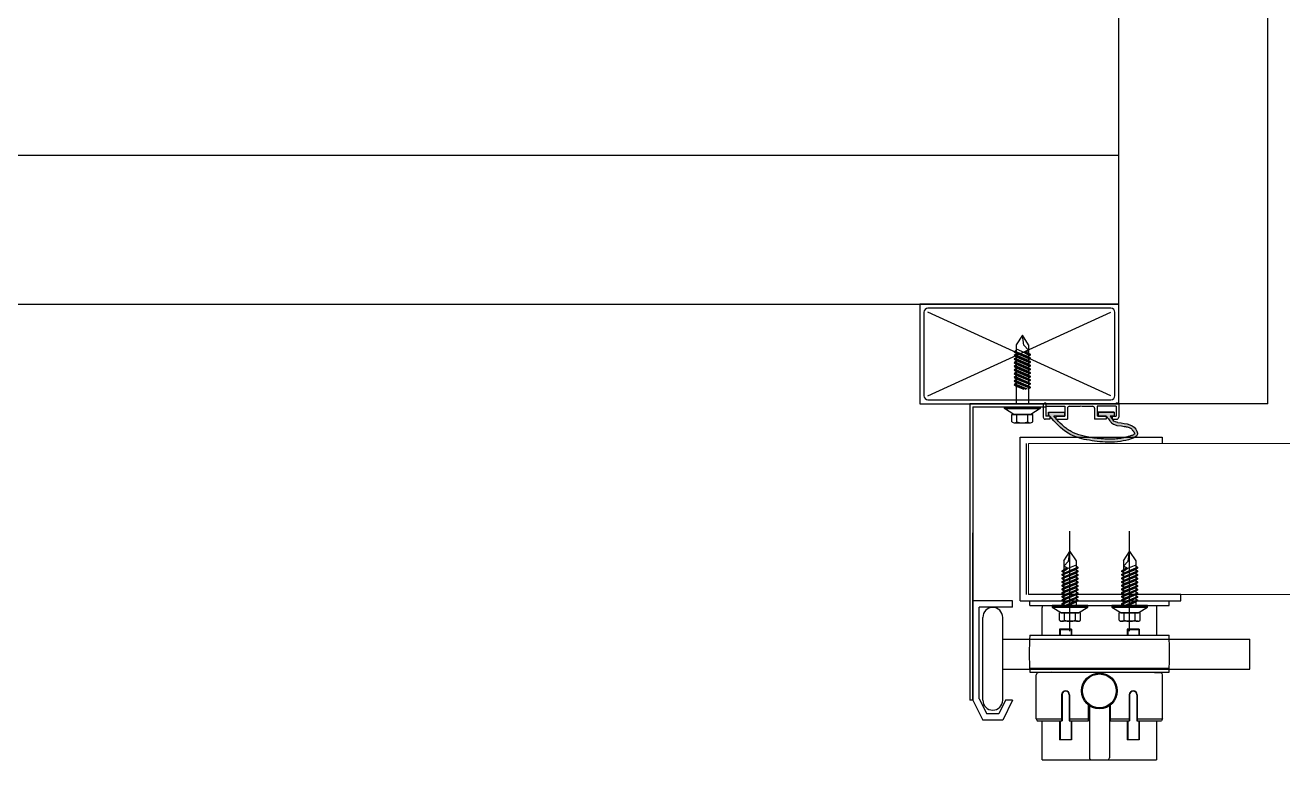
# Model space of a CAD drawing. Header units: millimetres. Extents: x 13515 to 183937, y -33900 to -660.
# Drawn here: x 119420.67 to 119430.57, y -19629.06 to -19623.28 of the extents above; entities that cross this region are included whole.
import ezdxf

# ---------------------------------------------------------------- set-up
doc = ezdxf.new("R2010")
doc.units = ezdxf.units.MM
doc.header["$LTSCALE"] = 100
doc.header["$MEASUREMENT"] = 0
doc.layers.get('0').update_dxf_attribs({"linetype": 'CONTINUOUS'})
doc.layers.add('ELE9', color=9, linetype='CONTINUOUS')

# ---------------------------------------------------------------- blocks, each defined once
blk = doc.blocks.new('FGHJ')
at = {"layer": 'ELE9'}
h = blk.add_hatch(color=256, dxfattribs=at)
h.dxf.hatch_style = 1
edge = h.paths.add_edge_path()
edge.add_line((37049671.76, 39990.04), (37049669.76, 39990.04))
edge.add_spline(control_points=[(37049669.76, 39990.04), (37049670.08, 39989.51), (37049670.4, 39988.98), (37049670.76, 39988.54)], knot_values=[0, 0, 0, 0, 1.802776, 1.802776, 1.802776, 1.802776], degree=3, periodic=0)
edge.add_line((37049670.76, 39988.54), (37049671.04, 39988.32))
edge.add_line((37049671.04, 39988.32), (37049671.51, 39987.6))
edge.add_line((37049671.51, 39987.6), (37049672.39, 39987.26))
edge.add_line((37049672.39, 39987.26), (37049673.65, 39986.85))
edge.add_spline(control_points=[(37049673.65, 39986.85), (37049677.84, 39986.36), (37049682.73, 39985.78), (37049683.73, 39979.84), (37049679.47, 39978.31), (37049674.85, 39977.14), (37049667.1, 39976.73), (37049661.48, 39977.58), (37049657.95, 39978.11)], knot_values=[0, 0, 0, 0, 10.510022, 12.30215, 15.888405, 21.408051, 27.790202, 38.523805, 38.523805, 38.523805, 38.523805], degree=3, periodic=0)
edge.add_spline(control_points=[(37049657.95, 39978.11), (37049657.93, 39978.11), (37049654.72, 39978.76), (37049647.19, 39981.1), (37049642.16, 39986.84), (37049639.36, 39990.04)], knot_values=[81.368069, 81.368069, 81.368069, 81.368069, 81.427954, 91.382666, 103.911951, 103.911951, 103.911951, 103.911951], degree=3, periodic=0)
edge.add_line((37049639.36, 39990.04), (37049638.76, 39990.04))
edge.add_line((37049638.76, 39990.04), (37049638.76, 39992.04))
edge.add_line((37049638.76, 39992.04), (37049646.76, 39992.04))
edge.add_line((37049646.76, 39992.04), (37049646.76, 39990.04))
edge.add_line((37049646.76, 39990.04), (37049641.36, 39990.04))
edge.add_spline(control_points=[(37049641.36, 39990.04), (37049641.69, 39989.66), (37049642.03, 39989.28), (37049642.36, 39988.91)], knot_values=[101.110526, 101.110526, 101.110526, 101.110526, 102.614786, 102.614786, 102.614786, 102.614786], degree=3, periodic=0)
edge.add_line((37049642.36, 39988.91), (37049642.36, 39988.54))
edge.add_line((37049642.36, 39988.54), (37049642.7, 39988.54))
edge.add_spline(control_points=[(37049642.7, 39988.54), (37049642.8, 39988.43), (37049642.9, 39988.32), (37049644.09, 39987.04), (37049645.2, 39985.92), (37049646.95, 39984.43), (37049647.55, 39983.96), (37049648.79, 39983.1), (37049649.42, 39982.7), (37049651.68, 39981.49), (37049653.43, 39980.83), (37049656.12, 39980.06), (37049657.02, 39979.83), (37049658.02, 39979.62), (37049658.12, 39979.6), (37049658.21, 39979.58)], knot_values=[81.408921, 81.408921, 81.408921, 81.408921, 81.846453, 81.846453, 86.724969, 86.724969, 89.164228, 89.164228, 91.603486, 91.603486, 97.394899, 97.394899, 100.290605, 100.290605, 100.605478, 100.605478, 100.605478, 100.605478], degree=3, periodic=0)
edge.add_spline(control_points=[(37049658.21, 39979.58), (37049659.02, 39979.42), (37049659.81, 39979.28), (37049661.77, 39978.98), (37049662.94, 39978.85), (37049664.73, 39978.69), (37049665.34, 39978.65), (37049665.96, 39978.61)], knot_values=[72.981686, 72.981686, 72.981686, 72.981686, 75.56252, 75.56252, 79.405214, 79.405214, 81.408921, 81.408921, 81.408921, 81.408921], degree=3, periodic=0)
edge.add_spline(control_points=[(37049665.96, 39978.61), (37049666.78, 39978.54), (37049667.6, 39978.5), (37049668.5, 39978.47), (37049668.59, 39978.47), (37049668.67, 39978.47)], knot_values=[24.457688, 24.457688, 24.457688, 24.457688, 26.980257, 26.980257, 27.239597, 27.239597, 27.239597, 27.239597], degree=3, periodic=0)
edge.add_spline(control_points=[(37049668.67, 39978.47), (37049669.55, 39978.45), (37049670.43, 39978.46), (37049672.35, 39978.55), (37049673.37, 39978.64), (37049675.35, 39978.91), (37049676.28, 39979.1), (37049677.74, 39979.46), (37049678.24, 39979.6), (37049679.02, 39979.83), (37049679.28, 39979.91), (37049679.83, 39980.08), (37049680.11, 39980.17), (37049680.64, 39980.35), (37049680.9, 39980.45), (37049681.34, 39980.64), (37049681.52, 39980.74), (37049681.78, 39980.92), (37049681.85, 39981), (37049681.9, 39981.06), (37049681.91, 39981.07), (37049681.91, 39981.09), (37049681.92, 39981.09), (37049681.93, 39981.17), (37049681.94, 39981.26), (37049681.91, 39981.5), (37049681.88, 39981.63), (37049681.8, 39981.89), (37049681.75, 39982.01), (37049681.59, 39982.3), (37049681.46, 39982.46), (37049681.13, 39982.75), (37049680.91, 39982.89), (37049680.56, 39983.79), (37049679.93, 39983.95), (37049679.17, 39984.36), (37049678.5, 39984.69), (37049677.46, 39984.8), (37049676.9, 39984.94), (37049673.11, 39985.43)], knot_values=[0, 0, 0, 0, 2.699013, 2.699013, 5.918469, 5.918469, 9.137924, 9.137924, 10.747652, 10.747652, 11.552515, 11.552515, 12.357379, 12.357379, 13.187027, 13.187027, 14.016674, 14.016674, 14.846322, 14.846322, 15.271824, 15.271824, 15.697327, 15.697327, 16.368626, 16.368626, 17.039926, 17.039926, 17.711225, 17.711225, 18.939482, 18.939482, 20.167739, 20.167739, 21.883718, 21.883718, 23.599698, 23.599698, 24.457688, 24.457688, 24.457688, 24.457688], degree=3, periodic=0)
edge.add_spline(control_points=[(37049673.11, 39985.43), (37049672.53, 39985.55), (37049671.96, 39985.76), (37049671.06, 39986.25), (37049670.71, 39986.49), (37049670.22, 39986.92), (37049670.07, 39987.07), (37049669.77, 39987.39), (37049669.62, 39987.56), (37049669.25, 39988.04), (37049669.04, 39988.36), (37049668.72, 39988.87), (37049668.6, 39989.07), (37049667.76, 39990.04)], knot_values=[0, 0, 0, 0, 1.654202, 1.654202, 2.776859, 2.776859, 3.338188, 3.338188, 3.899517, 3.899517, 4.888564, 4.888564, 5.545615, 5.545615, 5.545615, 5.545615], degree=3, periodic=0)
edge.add_line((37049667.76, 39990.04), (37049663.76, 39990.04))
edge.add_line((37049663.76, 39990.04), (37049663.76, 39992.04))
edge.add_line((37049663.76, 39992.04), (37049671.76, 39992.04))
edge.add_line((37049671.76, 39992.04), (37049671.76, 39990.04))
for p, q in [((37049674.07, 39996.34), (37049674.07, 40471.34)), ((37049749.07, 39996.34), (37049749.07, 40471.34)), ((37048724.07, 40121.34), (37049674.07, 40121.34)), ((37048724.07, 40046.34), (37049674.07, 40046.34)), ((37049674.07, 40046.34), (37049574.07, 40046.34)), ((37049574.07, 40046.34), (37049574.07, 39996.34)), ((37049670.07, 40044.34), (37049578.07, 40044.34)), ((37049674.07, 39996.34), (37049674.07, 40046.34)), ((37049576.07, 40042.34), (37049576.07, 40000.34)), ((37049578.07, 40000.34), (37049670.07, 40042.34)), ((37049670.07, 40000.34), (37049578.07, 40042.34)), ((37049672.07, 40000.34), (37049672.07, 40042.34)), ((37049625.57, 40030.78), (37049622.42, 40025.98)), ((37049622.42, 40025.98), (37049622.42, 40022.51)), ((37049628.72, 40025.98), (37049625.57, 40030.78)), ((37049626.3, 40025.81), (37049625.57, 40030.78)), ((37049628.72, 40023.31), (37049626.3, 40025.81)), ((37049628.72, 40025.98), (37049628.72, 40021.73)), ((37049621.42, 40022.51), (37049622.42, 40023.32)), ((37049622.42, 40022.91), (37049621.42, 40022.51)), ((37049621.42, 40022.51), (37049629.72, 40019.09)), ((37049621.42, 40022.51), (37049629.72, 40019.09)), ((37049622.42, 40022.51), (37049621.42, 40022.51)), ((37049621.42, 40022.51), (37049622.42, 40021.71)), ((37049621.42, 40020.68), (37049622.42, 40021.48)), ((37049622.42, 40021.08), (37049621.42, 40020.68)), ((37049621.42, 40020.68), (37049629.72, 40017.26)), ((37049621.42, 40020.68), (37049629.72, 40017.26)), ((37049622.42, 40020.68), (37049621.42, 40020.68)), ((37049621.42, 40020.68), (37049622.42, 40019.88)), ((37049621.42, 40018.85), (37049622.42, 40019.65)), ((37049622.42, 40019.25), (37049621.42, 40018.85)), ((37049621.42, 40018.85), (37049629.72, 40015.43)), ((37049621.42, 40018.85), (37049629.72, 40015.43)), ((37049622.42, 40018.85), (37049621.42, 40018.85)), ((37049621.42, 40018.85), (37049622.42, 40018.04)), ((37049622.42, 40023.94), (37049626.71, 40022.14)), ((37049628.72, 40019.9), (37049622.42, 40022.51)), ((37049622.42, 40021.71), (37049622.42, 40020.68)), ((37049622.42, 40021.71), (37049628.72, 40019.09)), ((37049628.72, 40018.07), (37049622.42, 40020.68)), ((37049622.42, 40019.88), (37049622.42, 40018.85)), ((37049622.42, 40019.88), (37049628.72, 40017.26)), ((37049628.72, 40016.23), (37049622.42, 40018.85)), ((37049626.71, 40022.14), (37049628.72, 40023.31)), ((37049626.71, 40022.17), (37049629.72, 40020.93)), ((37049626.71, 40022.17), (37049629.72, 40020.93)), ((37049627.71, 40022.17), (37049626.71, 40022.17)), ((37049626.71, 40022.17), (37049627.71, 40021.36)), ((37049628.72, 40021.73), (37049627.71, 40022.17)), ((37049627.71, 40021.36), (37049628.72, 40020.93)), ((37049629.72, 40020.93), (37049628.72, 40021.73)), ((37049628.72, 40020.93), (37049628.72, 40019.9)), ((37049628.72, 40020.93), (37049629.72, 40020.93)), ((37049628.72, 40020.53), (37049629.72, 40020.93)), ((37049629.72, 40020.93), (37049628.72, 40020.12)), ((37049629.72, 40019.09), (37049628.72, 40019.9)), ((37049628.72, 40019.09), (37049628.72, 40018.07)), ((37049628.72, 40018.69), (37049629.72, 40019.09)), ((37049629.72, 40019.09), (37049628.72, 40018.29)), ((37049628.72, 40019.09), (37049629.72, 40019.09)), ((37049621.42, 40017.01), (37049622.42, 40017.82)), ((37049622.42, 40017.42), (37049621.42, 40017.01)), ((37049621.42, 40017.01), (37049629.72, 40013.6)), ((37049621.42, 40017.01), (37049629.72, 40013.6)), ((37049622.42, 40017.01), (37049621.42, 40017.01)), ((37049621.42, 40017.01), (37049622.42, 40016.21)), ((37049621.42, 40015.18), (37049622.42, 40015.98)), ((37049622.42, 40015.58), (37049621.42, 40015.18)), ((37049621.42, 40015.18), (37049629.72, 40011.76)), ((37049621.42, 40015.18), (37049629.72, 40011.76)), ((37049622.42, 40015.18), (37049621.42, 40015.18)), ((37049621.42, 40015.18), (37049622.42, 40014.38)), ((37049621.42, 40013.35), (37049622.42, 40014.15)), ((37049622.42, 40013.75), (37049621.42, 40013.35)), ((37049621.42, 40013.35), (37049629.72, 40009.93)), ((37049621.42, 40013.35), (37049629.72, 40009.93)), ((37049622.42, 40013.35), (37049621.42, 40013.35)), ((37049621.42, 40013.35), (37049622.42, 40012.54)), ((37049621.42, 40011.51), (37049622.42, 40012.32)), ((37049622.42, 40018.04), (37049622.42, 40017.01)), ((37049622.42, 40018.04), (37049628.72, 40015.43)), ((37049628.72, 40014.4), (37049622.42, 40017.01)), ((37049622.42, 40016.21), (37049622.42, 40015.18)), ((37049622.42, 40016.21), (37049628.72, 40013.6)), ((37049628.72, 40012.57), (37049622.42, 40015.18)), ((37049622.42, 40014.38), (37049622.42, 40013.35)), ((37049622.42, 40014.38), (37049628.72, 40011.76)), ((37049628.72, 40010.73), (37049622.42, 40013.35)), ((37049622.42, 40012.54), (37049622.42, 40011.51)), ((37049622.42, 40012.54), (37049628.72, 40009.93)), ((37049629.72, 40017.26), (37049628.72, 40018.07)), ((37049628.72, 40017.26), (37049628.72, 40016.23)), ((37049628.72, 40016.86), (37049629.72, 40017.26)), ((37049629.72, 40017.26), (37049628.72, 40016.46)), ((37049628.72, 40017.26), (37049629.72, 40017.26)), ((37049629.72, 40015.43), (37049628.72, 40016.23)), ((37049628.72, 40015.43), (37049628.72, 40014.4)), ((37049628.72, 40015.43), (37049629.72, 40015.43)), ((37049628.72, 40015.03), (37049629.72, 40015.43)), ((37049629.72, 40015.43), (37049628.72, 40014.62)), ((37049629.72, 40013.6), (37049628.72, 40014.4)), ((37049628.72, 40013.6), (37049628.72, 40012.57)), ((37049628.72, 40013.19), (37049629.72, 40013.6)), ((37049629.72, 40013.6), (37049628.72, 40012.79)), ((37049628.72, 40013.6), (37049629.72, 40013.6)), ((37049629.72, 40011.76), (37049628.72, 40012.57)), ((37049622.42, 40011.92), (37049621.42, 40011.51)), ((37049621.42, 40011.51), (37049629.72, 40008.1)), ((37049621.42, 40011.51), (37049629.72, 40008.1)), ((37049622.42, 40011.51), (37049621.42, 40011.51)), ((37049621.42, 40011.51), (37049622.42, 40010.71)), ((37049621.42, 40009.68), (37049622.42, 40010.49)), ((37049622.42, 40010.08), (37049621.42, 40009.68)), ((37049621.42, 40009.68), (37049629.72, 40006.26)), ((37049621.42, 40009.68), (37049629.72, 40006.26)), ((37049622.42, 40009.68), (37049621.42, 40009.68)), ((37049621.42, 40009.68), (37049622.42, 40008.88)), ((37049621.42, 40007.85), (37049622.42, 40008.65)), ((37049622.42, 40008.25), (37049621.42, 40007.85)), ((37049621.42, 40007.85), (37049629.72, 40004.43)), ((37049621.42, 40007.85), (37049629.72, 40004.43)), ((37049622.42, 40007.85), (37049621.42, 40007.85)), ((37049621.42, 40007.85), (37049622.42, 40007.04)), ((37049621.42, 40006.02), (37049622.42, 40006.82)), ((37049622.42, 40006.42), (37049621.42, 40006.02)), ((37049621.42, 40006.02), (37049627.32, 40003.62)), ((37049622.42, 40006.02), (37049621.42, 40006.02)), ((37049621.42, 40006.02), (37049622.42, 40005.21)), ((37049628.72, 40008.9), (37049622.42, 40011.51)), ((37049622.42, 40010.71), (37049622.42, 40009.68)), ((37049622.42, 40010.71), (37049628.72, 40008.1)), ((37049628.72, 40007.07), (37049622.42, 40009.68)), ((37049622.42, 40008.88), (37049622.42, 40007.85)), ((37049622.42, 40008.88), (37049628.72, 40006.26)), ((37049628.72, 40005.23), (37049622.42, 40007.85)), ((37049622.42, 40007.04), (37049622.42, 40006.02)), ((37049622.42, 40007.04), (37049628.72, 40004.43)), ((37049628.2, 40003.62), (37049622.42, 40006.02)), ((37049628.72, 40011.76), (37049628.72, 40010.73)), ((37049628.72, 40011.36), (37049629.72, 40011.76)), ((37049629.72, 40011.76), (37049628.72, 40010.96)), ((37049628.72, 40011.76), (37049629.72, 40011.76)), ((37049629.72, 40009.93), (37049628.72, 40010.73)), ((37049628.72, 40009.93), (37049628.72, 40008.9)), ((37049628.72, 40009.53), (37049629.72, 40009.93)), ((37049629.72, 40009.93), (37049628.72, 40009.13)), ((37049628.72, 40009.93), (37049629.72, 40009.93)), ((37049629.72, 40008.1), (37049628.72, 40008.9)), ((37049628.72, 40008.1), (37049628.72, 40007.07)), ((37049628.72, 40007.69), (37049629.72, 40008.1)), ((37049629.72, 40008.1), (37049628.72, 40007.29)), ((37049628.72, 40008.1), (37049629.72, 40008.1)), ((37049629.72, 40006.26), (37049628.72, 40007.07)), ((37049628.72, 40006.26), (37049628.72, 40005.23)), ((37049628.72, 40005.86), (37049629.72, 40006.26)), ((37049629.72, 40006.26), (37049628.72, 40005.46)), ((37049628.72, 40006.26), (37049629.72, 40006.26)), ((37049622.42, 40005.21), (37049622.42, 39996.34)), ((37049622.42, 40005.21), (37049626.26, 40003.62)), ((37049629.72, 40004.43), (37049628.72, 40005.23)), ((37049628.72, 40004.43), (37049628.72, 39996.34)), ((37049628.72, 40004.03), (37049629.72, 40004.43)), ((37049629.72, 40004.43), (37049628.72, 40003.63)), ((37049628.72, 40004.43), (37049629.72, 40004.43)), ((37049574.07, 39996.34), (37049674.07, 39996.34)), ((37049578.07, 39998.34), (37049670.07, 39998.34)), ((37049647.02, 39996.34), (37049599.07, 39996.34)), ((37049599.07, 39996.34), (37049599.07, 39847.14)), ((37049600.67, 39994.74), (37049600.67, 39847.14)), ((37049600.67, 39994.74), (37049637.57, 39994.74)), ((37049616.57, 39993.94), (37049616.57, 39994.74)), ((37049616.57, 39994.74), (37049634.57, 39994.74)), ((37049634.57, 39993.94), (37049616.57, 39993.94)), ((37049621.27, 39990.94), (37049616.57, 39993.94)), ((37049616.57, 39993.94), (37049634.57, 39993.94)), ((37049634.57, 39993.94), (37049629.87, 39990.94)), ((37049634.57, 39994.74), (37049634.57, 39993.94)), ((37049636.06, 39996.34), (37049636.06, 39989.54)), ((37049636.06, 39996.34), (37049636.5, 39996.34)), ((37049637.36, 39995.04), (37049637.36, 39990.04)), ((37049637.36, 39995.04), (37049646.96, 39995.04)), ((37049637.57, 39994.74), (37049637.57, 39996.34)), ((37049672.5, 39996.34), (37049637.62, 39996.34)), ((37049646.96, 39995.04), (37049646.96, 39990.04)), ((37049648.26, 39994.04), (37049648.26, 39988.54)), ((37049649.26, 39995.04), (37049654.56, 39995.04)), ((37049654.56, 39995.04), (37049655.06, 39995.34)), ((37049655.06, 39995.34), (37049655.56, 39995.04)), ((37049655.56, 39995.04), (37049660.86, 39995.04)), ((37049661.86, 39994.04), (37049661.86, 39988.54)), ((37049663.16, 39995.04), (37049663.16, 39990.04)), ((37049672.76, 39995.04), (37049663.16, 39995.04)), ((37049672.76, 39995.04), (37049672.76, 39990.04)), ((37049674.06, 39996.34), (37049673.62, 39996.34)), ((37049674.06, 39996.34), (37049674.06, 39989.54)), ((37049749.07, 39996.34), (37049674.07, 39996.34)), ((37049620.32, 39990.94), (37049630.82, 39990.94)), ((37049620.32, 39987.24), (37049620.32, 39990.94)), ((37049629.87, 39990.94), (37049621.27, 39990.94)), ((37049621.5, 39986.74), (37049629.64, 39986.74)), ((37049622.85, 39987.24), (37049622.85, 39990.94)), ((37049628.28, 39987.24), (37049628.28, 39990.94)), ((37049630.82, 39987.24), (37049630.82, 39990.94)), ((37049639.36, 39988.54), (37049637.06, 39988.54)), ((37049639.36, 39990.04), (37049637.36, 39990.04)), ((37049638.76, 39992.04), (37049646.76, 39992.04)), ((37049638.76, 39992.04), (37049638.76, 39990.04)), ((37049638.76, 39990.04), (37049638.76, 39992.04)), ((37049638.76, 39992.04), (37049646.76, 39992.04)), ((37049638.76, 39990.04), (37049638.76, 39992.04)), ((37049638.76, 39992.04), (37049646.76, 39992.04)), ((37049639.36, 39990.04), (37049638.76, 39990.04)), ((37049639.36, 39990.04), (37049638.76, 39990.04)), ((37049639.36, 39990.04), (37049638.76, 39990.04)), ((37049639.36, 39990.04), (37049639.36, 39988.54)), ((37049646.76, 39990.04), (37049641.36, 39990.04)), ((37049646.76, 39990.04), (37049641.36, 39990.04)), ((37049646.76, 39990.04), (37049641.36, 39990.04)), ((37049642.36, 39990.04), (37049646.96, 39990.04)), ((37049642.36, 39990.04), (37049642.36, 39988.54)), ((37049642.36, 39988.91), (37049642.36, 39988.54)), ((37049642.36, 39988.91), (37049642.36, 39988.54)), ((37049642.36, 39988.54), (37049648.26, 39988.54)), ((37049642.36, 39988.54), (37049642.7, 39988.54)), ((37049642.36, 39988.54), (37049642.7, 39988.54)), ((37049646.76, 39992.04), (37049646.76, 39990.04)), ((37049646.76, 39992.04), (37049646.76, 39990.04)), ((37049646.76, 39992.04), (37049646.76, 39990.04)), ((37049667.76, 39988.54), (37049661.86, 39988.54)), ((37049667.76, 39990.04), (37049663.16, 39990.04)), ((37049671.76, 39992.04), (37049663.76, 39992.04)), ((37049663.76, 39992.04), (37049663.76, 39990.04)), ((37049663.76, 39992.04), (37049671.76, 39992.04)), ((37049663.76, 39990.04), (37049663.76, 39992.04)), ((37049663.76, 39992.04), (37049671.76, 39992.04)), ((37049663.76, 39990.04), (37049663.76, 39992.04)), ((37049663.76, 39990.04), (37049667.76, 39990.04)), ((37049667.76, 39990.04), (37049663.76, 39990.04)), ((37049667.76, 39990.04), (37049663.76, 39990.04)), ((37049667.76, 39990.04), (37049667.76, 39988.54)), ((37049669.76, 39990.04), (37049671.76, 39990.04)), ((37049671.76, 39990.04), (37049669.76, 39990.04)), ((37049671.76, 39990.04), (37049669.76, 39990.04)), ((37049670.76, 39990.04), (37049672.76, 39990.04)), ((37049670.76, 39990.04), (37049670.76, 39988.54)), ((37049670.76, 39988.54), (37049673.06, 39988.54)), ((37049671.04, 39988.32), (37049670.76, 39988.54)), ((37049671.51, 39987.6), (37049671.04, 39988.32)), ((37049672.39, 39987.26), (37049671.51, 39987.6)), ((37049671.76, 39992.04), (37049671.76, 39990.04)), ((37049671.76, 39992.04), (37049671.76, 39990.04)), ((37049671.76, 39992.04), (37049671.76, 39990.04)), ((37049673.65, 39986.85), (37049672.39, 39987.26)), ((37049624.47, 39897.14), (37049624.47, 39979.54)), ((37049624.47, 39979.54), (37049695.86, 39979.54)), ((37049627.67, 39900.34), (37049627.67, 39976.34)), ((37049695.86, 39979.54), (37049695.86, 39976.34)), ((37049600.67, 39847.14), (37049600.67, 39931.4)), ((37049649.52, 39881.84), (37049649.52, 39932.19)), ((37049679.52, 39881.84), (37049679.52, 39932.19)), ((37049646.37, 39917.21), (37049649.52, 39922.01)), ((37049646.37, 39917.21), (37049646.37, 39912.95)), ((37049648.79, 39917.03), (37049649.52, 39922.01)), ((37049649.52, 39922.01), (37049652.67, 39917.21)), ((37049652.67, 39917.21), (37049652.67, 39913.73)), ((37049676.37, 39917.21), (37049679.52, 39922.01)), ((37049676.37, 39917.21), (37049676.37, 39912.95)), ((37049678.79, 39917.03), (37049679.52, 39922.01)), ((37049679.52, 39922.01), (37049682.67, 39917.21)), ((37049682.67, 39917.21), (37049682.67, 39913.73)), ((37049653.67, 39913.73), (37049645.37, 39910.32)), ((37049653.67, 39913.73), (37049645.37, 39910.32)), ((37049648.38, 39913.39), (37049645.37, 39912.15)), ((37049648.38, 39913.39), (37049645.37, 39912.15)), ((37049645.37, 39912.15), (37049646.37, 39912.95)), ((37049646.37, 39911.75), (37049645.37, 39912.15)), ((37049645.37, 39912.15), (37049646.37, 39911.35)), ((37049646.37, 39912.15), (37049645.37, 39912.15)), ((37049653.67, 39911.9), (37049645.37, 39908.48)), ((37049653.67, 39911.9), (37049645.37, 39908.48)), ((37049645.37, 39910.32), (37049646.37, 39911.12)), ((37049646.37, 39914.53), (37049648.79, 39917.03)), ((37049648.38, 39913.36), (37049646.37, 39914.53)), ((37049646.37, 39911.12), (37049652.67, 39913.73)), ((37049646.37, 39912.95), (37049647.38, 39913.39)), ((37049652.67, 39912.93), (37049646.37, 39910.32)), ((37049647.38, 39912.58), (37049646.37, 39912.15)), ((37049646.37, 39912.15), (37049646.37, 39911.12)), ((37049646.37, 39909.29), (37049652.67, 39911.9)), ((37049652.67, 39911.1), (37049646.37, 39908.48)), ((37049647.38, 39913.39), (37049648.38, 39913.39)), ((37049648.38, 39913.39), (37049647.38, 39912.58)), ((37049652.67, 39915.16), (37049648.38, 39913.36)), ((37049653.67, 39913.73), (37049652.67, 39914.54)), ((37049652.67, 39914.14), (37049653.67, 39913.73)), ((37049652.67, 39913.73), (37049653.67, 39913.73)), ((37049653.67, 39913.73), (37049652.67, 39912.93)), ((37049652.67, 39912.93), (37049652.67, 39911.9)), ((37049653.67, 39911.9), (37049652.67, 39912.7)), ((37049652.67, 39912.3), (37049653.67, 39911.9)), ((37049652.67, 39911.9), (37049653.67, 39911.9)), ((37049653.67, 39911.9), (37049652.67, 39911.1)), ((37049652.67, 39911.1), (37049652.67, 39910.07)), ((37049653.67, 39910.07), (37049652.67, 39910.87)), ((37049683.67, 39913.73), (37049675.37, 39910.32)), ((37049683.67, 39913.73), (37049675.37, 39910.32)), ((37049678.38, 39913.39), (37049675.37, 39912.15)), ((37049678.38, 39913.39), (37049675.37, 39912.15)), ((37049675.37, 39912.15), (37049676.37, 39912.95)), ((37049676.37, 39911.75), (37049675.37, 39912.15)), ((37049675.37, 39912.15), (37049676.37, 39911.35)), ((37049676.37, 39912.15), (37049675.37, 39912.15)), ((37049683.67, 39911.9), (37049675.37, 39908.48)), ((37049683.67, 39911.9), (37049675.37, 39908.48)), ((37049675.37, 39910.32), (37049676.37, 39911.12)), ((37049676.37, 39914.53), (37049678.79, 39917.03)), ((37049678.38, 39913.36), (37049676.37, 39914.53)), ((37049676.37, 39911.12), (37049682.67, 39913.73)), ((37049676.37, 39912.95), (37049677.38, 39913.39)), ((37049682.67, 39912.93), (37049676.37, 39910.32)), ((37049677.38, 39912.58), (37049676.37, 39912.15)), ((37049676.37, 39912.15), (37049676.37, 39911.12)), ((37049676.37, 39909.29), (37049682.67, 39911.9)), ((37049682.67, 39911.1), (37049676.37, 39908.48)), ((37049677.38, 39913.39), (37049678.38, 39913.39)), ((37049678.38, 39913.39), (37049677.38, 39912.58)), ((37049682.67, 39915.16), (37049678.38, 39913.36)), ((37049683.67, 39913.73), (37049682.67, 39914.54)), ((37049682.67, 39914.14), (37049683.67, 39913.73)), ((37049682.67, 39913.73), (37049683.67, 39913.73)), ((37049683.67, 39913.73), (37049682.67, 39912.93)), ((37049682.67, 39912.93), (37049682.67, 39911.9)), ((37049683.67, 39911.9), (37049682.67, 39912.7)), ((37049682.67, 39912.3), (37049683.67, 39911.9)), ((37049682.67, 39911.9), (37049683.67, 39911.9)), ((37049683.67, 39911.9), (37049682.67, 39911.1)), ((37049682.67, 39911.1), (37049682.67, 39910.07)), ((37049683.67, 39910.07), (37049682.67, 39910.87)), ((37049646.37, 39909.91), (37049645.37, 39910.32)), ((37049645.37, 39910.32), (37049646.37, 39909.51)), ((37049646.37, 39910.32), (37049645.37, 39910.32)), ((37049653.67, 39910.07), (37049645.37, 39906.65)), ((37049653.67, 39910.07), (37049645.37, 39906.65)), ((37049645.37, 39908.48), (37049646.37, 39909.29)), ((37049646.37, 39908.08), (37049645.37, 39908.48)), ((37049645.37, 39908.48), (37049646.37, 39907.68)), ((37049646.37, 39908.48), (37049645.37, 39908.48)), ((37049653.67, 39908.23), (37049645.37, 39904.82)), ((37049653.67, 39908.23), (37049645.37, 39904.82)), ((37049645.37, 39906.65), (37049646.37, 39907.45)), ((37049646.37, 39906.25), (37049645.37, 39906.65)), ((37049645.37, 39906.65), (37049646.37, 39905.85)), ((37049646.37, 39906.65), (37049645.37, 39906.65)), ((37049653.67, 39906.4), (37049645.37, 39902.98)), ((37049653.67, 39906.4), (37049645.37, 39902.98)), ((37049645.37, 39904.82), (37049646.37, 39905.62)), ((37049646.37, 39904.42), (37049645.37, 39904.82)), ((37049645.37, 39904.82), (37049646.37, 39904.01)), ((37049646.37, 39904.82), (37049645.37, 39904.82)), ((37049653.67, 39904.57), (37049645.37, 39901.15)), ((37049653.67, 39904.57), (37049645.37, 39901.15)), ((37049646.37, 39910.32), (37049646.37, 39909.29)), ((37049646.37, 39907.45), (37049652.67, 39910.07)), ((37049652.67, 39909.26), (37049646.37, 39906.65)), ((37049646.37, 39908.48), (37049646.37, 39907.45)), ((37049646.37, 39905.62), (37049652.67, 39908.23)), ((37049652.67, 39907.43), (37049646.37, 39904.82)), ((37049646.37, 39906.65), (37049646.37, 39905.62)), ((37049646.37, 39903.79), (37049652.67, 39906.4)), ((37049652.67, 39905.6), (37049646.37, 39902.98)), ((37049646.37, 39904.82), (37049646.37, 39903.79)), ((37049646.37, 39901.96), (37049652.67, 39904.57)), ((37049652.67, 39910.47), (37049653.67, 39910.07)), ((37049652.67, 39910.07), (37049653.67, 39910.07)), ((37049653.67, 39910.07), (37049652.67, 39909.26)), ((37049652.67, 39909.26), (37049652.67, 39908.23)), ((37049653.67, 39908.23), (37049652.67, 39909.04)), ((37049652.67, 39908.64), (37049653.67, 39908.23)), ((37049652.67, 39908.23), (37049653.67, 39908.23)), ((37049653.67, 39908.23), (37049652.67, 39907.43)), ((37049652.67, 39907.43), (37049652.67, 39906.4)), ((37049653.67, 39906.4), (37049652.67, 39907.21)), ((37049652.67, 39906.8), (37049653.67, 39906.4)), ((37049652.67, 39906.4), (37049653.67, 39906.4)), ((37049653.67, 39906.4), (37049652.67, 39905.6)), ((37049652.67, 39905.6), (37049652.67, 39904.57)), ((37049653.67, 39904.57), (37049652.67, 39905.37)), ((37049652.67, 39904.97), (37049653.67, 39904.57)), ((37049652.67, 39904.57), (37049653.67, 39904.57)), ((37049653.67, 39904.57), (37049652.67, 39903.76)), ((37049676.37, 39909.91), (37049675.37, 39910.32)), ((37049675.37, 39910.32), (37049676.37, 39909.51)), ((37049676.37, 39910.32), (37049675.37, 39910.32)), ((37049683.67, 39910.07), (37049675.37, 39906.65)), ((37049683.67, 39910.07), (37049675.37, 39906.65)), ((37049675.37, 39908.48), (37049676.37, 39909.29)), ((37049676.37, 39908.08), (37049675.37, 39908.48)), ((37049675.37, 39908.48), (37049676.37, 39907.68)), ((37049676.37, 39908.48), (37049675.37, 39908.48)), ((37049683.67, 39908.23), (37049675.37, 39904.82)), ((37049683.67, 39908.23), (37049675.37, 39904.82)), ((37049675.37, 39906.65), (37049676.37, 39907.45)), ((37049676.37, 39906.25), (37049675.37, 39906.65)), ((37049675.37, 39906.65), (37049676.37, 39905.85)), ((37049676.37, 39906.65), (37049675.37, 39906.65)), ((37049683.67, 39906.4), (37049675.37, 39902.98)), ((37049683.67, 39906.4), (37049675.37, 39902.98)), ((37049675.37, 39904.82), (37049676.37, 39905.62)), ((37049676.37, 39904.42), (37049675.37, 39904.82)), ((37049675.37, 39904.82), (37049676.37, 39904.01)), ((37049676.37, 39904.82), (37049675.37, 39904.82)), ((37049683.67, 39904.57), (37049675.37, 39901.15)), ((37049683.67, 39904.57), (37049675.37, 39901.15)), ((37049676.37, 39910.32), (37049676.37, 39909.29)), ((37049676.37, 39907.45), (37049682.67, 39910.07)), ((37049682.67, 39909.26), (37049676.37, 39906.65)), ((37049676.37, 39908.48), (37049676.37, 39907.45)), ((37049676.37, 39905.62), (37049682.67, 39908.23)), ((37049682.67, 39907.43), (37049676.37, 39904.82)), ((37049676.37, 39906.65), (37049676.37, 39905.62)), ((37049676.37, 39903.79), (37049682.67, 39906.4)), ((37049682.67, 39905.6), (37049676.37, 39902.98)), ((37049676.37, 39904.82), (37049676.37, 39903.79)), ((37049676.37, 39901.96), (37049682.67, 39904.57)), ((37049682.67, 39910.47), (37049683.67, 39910.07)), ((37049682.67, 39910.07), (37049683.67, 39910.07)), ((37049683.67, 39910.07), (37049682.67, 39909.26)), ((37049682.67, 39909.26), (37049682.67, 39908.23)), ((37049683.67, 39908.23), (37049682.67, 39909.04)), ((37049682.67, 39908.64), (37049683.67, 39908.23)), ((37049682.67, 39908.23), (37049683.67, 39908.23)), ((37049683.67, 39908.23), (37049682.67, 39907.43)), ((37049682.67, 39907.43), (37049682.67, 39906.4)), ((37049683.67, 39906.4), (37049682.67, 39907.21)), ((37049682.67, 39906.8), (37049683.67, 39906.4)), ((37049682.67, 39906.4), (37049683.67, 39906.4)), ((37049683.67, 39906.4), (37049682.67, 39905.6)), ((37049682.67, 39905.6), (37049682.67, 39904.57)), ((37049683.67, 39904.57), (37049682.67, 39905.37)), ((37049682.67, 39904.97), (37049683.67, 39904.57)), ((37049682.67, 39904.57), (37049683.67, 39904.57)), ((37049683.67, 39904.57), (37049682.67, 39903.76)), ((37049705.31, 39900.34), (37049628.67, 39900.34)), ((37049645.37, 39902.98), (37049646.37, 39903.79)), ((37049646.37, 39902.58), (37049645.37, 39902.98)), ((37049645.37, 39902.98), (37049646.37, 39902.18)), ((37049646.37, 39902.98), (37049645.37, 39902.98)), ((37049653.67, 39902.74), (37049645.37, 39899.32)), ((37049653.67, 39902.74), (37049645.37, 39899.32)), ((37049645.37, 39901.15), (37049646.37, 39901.96)), ((37049646.37, 39900.75), (37049645.37, 39901.15)), ((37049645.37, 39901.15), (37049646.37, 39900.35)), ((37049646.37, 39901.15), (37049645.37, 39901.15)), ((37049653.67, 39900.9), (37049645.37, 39897.49)), ((37049653.67, 39900.9), (37049645.37, 39897.49)), ((37049645.37, 39899.32), (37049646.37, 39900.12)), ((37049646.37, 39898.92), (37049645.37, 39899.32)), ((37049645.37, 39899.32), (37049646.37, 39898.51)), ((37049646.37, 39899.32), (37049645.37, 39899.32)), ((37049653.67, 39899.07), (37049645.37, 39895.65)), ((37049653.67, 39899.07), (37049645.37, 39895.65)), ((37049645.37, 39897.49), (37049646.37, 39898.29)), ((37049652.67, 39903.76), (37049646.37, 39901.15)), ((37049646.37, 39902.98), (37049646.37, 39901.96)), ((37049646.37, 39900.12), (37049652.67, 39902.74)), ((37049652.67, 39901.93), (37049646.37, 39899.32)), ((37049646.37, 39901.15), (37049646.37, 39900.12)), ((37049646.37, 39898.29), (37049652.67, 39900.9)), ((37049652.67, 39900.1), (37049646.37, 39897.49)), ((37049646.37, 39899.32), (37049646.37, 39898.29)), ((37049646.37, 39896.46), (37049652.67, 39899.07)), ((37049652.67, 39898.27), (37049646.37, 39895.65)), ((37049652.67, 39903.76), (37049652.67, 39902.74)), ((37049653.67, 39902.74), (37049652.67, 39903.54)), ((37049652.67, 39903.14), (37049653.67, 39902.74)), ((37049652.67, 39902.74), (37049653.67, 39902.74)), ((37049653.67, 39902.74), (37049652.67, 39901.93)), ((37049652.67, 39901.93), (37049652.67, 39900.9)), ((37049653.67, 39900.9), (37049652.67, 39901.71)), ((37049652.67, 39901.3), (37049653.67, 39900.9)), ((37049652.67, 39900.9), (37049653.67, 39900.9)), ((37049653.67, 39900.9), (37049652.67, 39900.1)), ((37049652.67, 39900.1), (37049652.67, 39899.07)), ((37049653.67, 39899.07), (37049652.67, 39899.87)), ((37049652.67, 39899.47), (37049653.67, 39899.07)), ((37049652.67, 39899.07), (37049653.67, 39899.07)), ((37049653.67, 39899.07), (37049652.67, 39898.27)), ((37049652.67, 39898.27), (37049652.67, 39897.24)), ((37049675.37, 39902.98), (37049676.37, 39903.79)), ((37049676.37, 39902.58), (37049675.37, 39902.98)), ((37049675.37, 39902.98), (37049676.37, 39902.18)), ((37049676.37, 39902.98), (37049675.37, 39902.98)), ((37049683.67, 39902.74), (37049675.37, 39899.32)), ((37049683.67, 39902.74), (37049675.37, 39899.32)), ((37049675.37, 39901.15), (37049676.37, 39901.96)), ((37049676.37, 39900.75), (37049675.37, 39901.15)), ((37049675.37, 39901.15), (37049676.37, 39900.35)), ((37049676.37, 39901.15), (37049675.37, 39901.15)), ((37049683.67, 39900.9), (37049675.37, 39897.49)), ((37049683.67, 39900.9), (37049675.37, 39897.49)), ((37049675.37, 39899.32), (37049676.37, 39900.12)), ((37049676.37, 39898.92), (37049675.37, 39899.32)), ((37049675.37, 39899.32), (37049676.37, 39898.51)), ((37049676.37, 39899.32), (37049675.37, 39899.32)), ((37049683.67, 39899.07), (37049675.37, 39895.65)), ((37049683.67, 39899.07), (37049675.37, 39895.65)), ((37049675.37, 39897.49), (37049676.37, 39898.29)), ((37049682.67, 39903.76), (37049676.37, 39901.15)), ((37049676.37, 39902.98), (37049676.37, 39901.96)), ((37049676.37, 39900.12), (37049682.67, 39902.74)), ((37049682.67, 39901.93), (37049676.37, 39899.32)), ((37049676.37, 39901.15), (37049676.37, 39900.12)), ((37049676.37, 39898.29), (37049682.67, 39900.9)), ((37049682.67, 39900.1), (37049676.37, 39897.49)), ((37049676.37, 39899.32), (37049676.37, 39898.29)), ((37049676.37, 39896.46), (37049682.67, 39899.07)), ((37049682.67, 39898.27), (37049676.37, 39895.65)), ((37049682.67, 39903.76), (37049682.67, 39902.74)), ((37049683.67, 39902.74), (37049682.67, 39903.54)), ((37049682.67, 39903.14), (37049683.67, 39902.74)), ((37049682.67, 39902.74), (37049683.67, 39902.74)), ((37049683.67, 39902.74), (37049682.67, 39901.93)), ((37049682.67, 39901.93), (37049682.67, 39900.9)), ((37049683.67, 39900.9), (37049682.67, 39901.71)), ((37049682.67, 39901.3), (37049683.67, 39900.9)), ((37049682.67, 39900.9), (37049683.67, 39900.9)), ((37049683.67, 39900.9), (37049682.67, 39900.1)), ((37049682.67, 39900.1), (37049682.67, 39899.07)), ((37049683.67, 39899.07), (37049682.67, 39899.87)), ((37049682.67, 39899.47), (37049683.67, 39899.07)), ((37049682.67, 39899.07), (37049683.67, 39899.07)), ((37049683.67, 39899.07), (37049682.67, 39898.27)), ((37049682.67, 39898.27), (37049682.67, 39897.24)), ((37049705.31, 39897.14), (37049705.31, 39900.34)), ((37049620.67, 39897.14), (37049600.67, 39897.14)), ((37049620.67, 39893.94), (37049603.87, 39893.94)), ((37049603.87, 39847.89), (37049603.87, 39893.94)), ((37049620.67, 39893.94), (37049620.67, 39897.14)), ((37049624.47, 39897.14), (37049705.31, 39897.14)), ((37049629.32, 39897.14), (37049699.32, 39897.14)), ((37049629.32, 39894.84), (37049629.32, 39897.14)), ((37049629.32, 39894.84), (37049699.32, 39894.84)), ((37049635.57, 39894.84), (37049635.57, 39893.84)), ((37049635.57, 39879.84), (37049635.57, 39893.84)), ((37049658.52, 39894.84), (37049640.52, 39894.84)), ((37049640.52, 39894.84), (37049640.52, 39894.04)), ((37049658.52, 39894.04), (37049640.52, 39894.04)), ((37049640.52, 39894.04), (37049645.22, 39891.04)), ((37049640.52, 39894.04), (37049658.52, 39894.04)), ((37049646.37, 39897.08), (37049645.37, 39897.49)), ((37049645.37, 39897.49), (37049646.37, 39896.68)), ((37049646.37, 39897.49), (37049645.37, 39897.49)), ((37049645.37, 39895.65), (37049646.37, 39896.46)), ((37049646.37, 39895.25), (37049645.37, 39895.65)), ((37049645.37, 39895.65), (37049646.37, 39894.85)), ((37049646.37, 39895.65), (37049645.37, 39895.65)), ((37049646.37, 39897.49), (37049646.37, 39896.46)), ((37049646.37, 39895.65), (37049646.37, 39894.84)), ((37049646.88, 39894.84), (37049652.67, 39897.24)), ((37049653.67, 39897.24), (37049647.76, 39894.84)), ((37049652.67, 39896.43), (37049648.82, 39894.84)), ((37049653.67, 39897.24), (37049652.67, 39898.04)), ((37049652.67, 39897.64), (37049653.67, 39897.24)), ((37049652.67, 39897.24), (37049653.67, 39897.24)), ((37049653.67, 39897.24), (37049652.67, 39896.43)), ((37049652.67, 39896.43), (37049652.67, 39894.84)), ((37049653.82, 39891.04), (37049658.52, 39894.04)), ((37049658.52, 39894.04), (37049658.52, 39894.84)), ((37049688.52, 39894.84), (37049670.52, 39894.84)), ((37049670.52, 39894.84), (37049670.52, 39894.04)), ((37049688.52, 39894.04), (37049670.52, 39894.04)), ((37049670.52, 39894.04), (37049675.22, 39891.04)), ((37049670.52, 39894.04), (37049688.52, 39894.04)), ((37049676.37, 39897.08), (37049675.37, 39897.49)), ((37049675.37, 39897.49), (37049676.37, 39896.68)), ((37049676.37, 39897.49), (37049675.37, 39897.49)), ((37049675.37, 39895.65), (37049676.37, 39896.46)), ((37049676.37, 39895.25), (37049675.37, 39895.65)), ((37049675.37, 39895.65), (37049676.37, 39894.85)), ((37049676.37, 39895.65), (37049675.37, 39895.65)), ((37049676.37, 39897.49), (37049676.37, 39896.46)), ((37049676.37, 39895.65), (37049676.37, 39894.84)), ((37049676.88, 39894.84), (37049682.67, 39897.24)), ((37049683.67, 39897.24), (37049677.76, 39894.84)), ((37049682.67, 39896.43), (37049678.82, 39894.84)), ((37049683.67, 39897.24), (37049682.67, 39898.04)), ((37049682.67, 39897.64), (37049683.67, 39897.24)), ((37049682.67, 39897.24), (37049683.67, 39897.24)), ((37049683.67, 39897.24), (37049682.67, 39896.43)), ((37049682.67, 39896.43), (37049682.67, 39894.84)), ((37049683.82, 39891.04), (37049688.52, 39894.04)), ((37049688.52, 39894.04), (37049688.52, 39894.84)), ((37049693.07, 39894.84), (37049693.07, 39879.84)), ((37049693.07, 39894.84), (37049693.07, 39893.84)), ((37049699.32, 39894.84), (37049699.32, 39897.14)), ((37049605.67, 39847.14), (37049605.67, 39888.84)), ((37049615.67, 39847.14), (37049615.67, 39888.84)), ((37049644.27, 39887.34), (37049644.27, 39891.04)), ((37049654.77, 39891.04), (37049644.27, 39891.04)), ((37049645.22, 39891.04), (37049653.82, 39891.04)), ((37049653.59, 39886.84), (37049645.45, 39886.84)), ((37049646.8, 39887.34), (37049646.8, 39891.04)), ((37049652.23, 39887.34), (37049652.23, 39891.04)), ((37049654.77, 39887.34), (37049654.77, 39891.04)), ((37049674.27, 39887.34), (37049674.27, 39891.04)), ((37049684.77, 39891.04), (37049674.27, 39891.04)), ((37049675.22, 39891.04), (37049683.82, 39891.04)), ((37049683.59, 39886.84), (37049675.45, 39886.84)), ((37049676.8, 39887.34), (37049676.8, 39891.04)), ((37049682.23, 39887.34), (37049682.23, 39891.04)), ((37049684.77, 39887.34), (37049684.77, 39891.04)), ((37049629.32, 39879.84), (37049699.32, 39879.84)), ((37049650.32, 39882.84), (37049644.32, 39882.84)), ((37049644.32, 39882.84), (37049644.32, 39879.84)), ((37049650.07, 39882.59), (37049644.57, 39882.59)), ((37049644.57, 39882.59), (37049644.57, 39879.84)), ((37049650.07, 39882.59), (37049650.07, 39879.84)), ((37049650.32, 39882.84), (37049650.32, 39879.84)), ((37049684.32, 39882.84), (37049678.32, 39882.84)), ((37049678.32, 39882.84), (37049678.32, 39879.84)), ((37049684.07, 39882.59), (37049678.57, 39882.59)), ((37049678.57, 39882.59), (37049678.57, 39879.84)), ((37049684.07, 39882.59), (37049684.07, 39879.84)), ((37049684.32, 39882.84), (37049684.32, 39879.84)), ((37049615.67, 39877.84), (37049625.47, 39877.84)), ((37049617.02, 39877.84), (37049629.72, 39877.84)), ((37049629.32, 39877.84), (37049699.32, 39877.84)), ((37049629.72, 39877.84), (37049699.32, 39877.84)), ((37049699.32, 39877.84), (37049739.98, 39877.84)), ((37049739.98, 39862.84), (37049739.98, 39877.84)), ((37049615.67, 39862.84), (37049625.47, 39862.84)), ((37049617.02, 39862.84), (37049629.72, 39862.84)), ((37049629.32, 39863.34), (37049699.32, 39863.34)), ((37049629.32, 39861.34), (37049699.32, 39861.34)), ((37049629.72, 39862.84), (37049699.32, 39862.84)), ((37049639.99, 39861.34), (37049633.32, 39860.89)), ((37049635.57, 39861.22), (37049635.57, 39861.34)), ((37049688.65, 39861.34), (37049695.31, 39860.89)), ((37049693.07, 39861.22), (37049693.07, 39861.34)), ((37049699.32, 39862.84), (37049739.98, 39862.84)), ((37049632.57, 39837.84), (37049632.57, 39859.92)), ((37049696.07, 39837.84), (37049696.07, 39859.92)), ((37049603.87, 39847.89), (37049607.65, 39840.34)), ((37049645.32, 39849.84), (37049645.32, 39836.84)), ((37049645.52, 39849.84), (37049645.52, 39836.84)), ((37049649.12, 39849.84), (37049649.12, 39836.84)), ((37049649.32, 39849.84), (37049649.32, 39836.84)), ((37049679.32, 39849.84), (37049679.32, 39836.84)), ((37049679.52, 39849.84), (37049679.52, 39836.84)), ((37049683.12, 39849.84), (37049683.12, 39836.84)), ((37049683.32, 39849.84), (37049683.32, 39836.84)), ((37049600.67, 39847.14), (37049599.07, 39847.14)), ((37049600.67, 39847.14), (37049605.67, 39837.14)), ((37049617.09, 39847.14), (37049613.69, 39840.34)), ((37049620.67, 39847.14), (37049615.67, 39837.14)), ((37049620.67, 39847.14), (37049617.09, 39847.14)), ((37049658.82, 39836.84), (37049658.82, 39844.71)), ((37049659.32, 39844.35), (37049659.32, 39818.14)), ((37049669.32, 39844.35), (37049669.32, 39818.14)), ((37049669.82, 39836.84), (37049669.82, 39844.71)), ((37049615.67, 39837.14), (37049605.67, 39837.14)), ((37049613.69, 39840.34), (37049607.65, 39840.34)), ((37049632.57, 39837.84), (37049645.52, 39837.84)), ((37049632.57, 39837.84), (37049633.04, 39836.84)), ((37049633.04, 39836.84), (37049645.52, 39836.84)), ((37049635.57, 39817.14), (37049635.57, 39836.84)), ((37049644.32, 39836.84), (37049644.32, 39827.14)), ((37049644.57, 39836.84), (37049644.57, 39827.39)), ((37049649.12, 39837.84), (37049658.82, 39837.84)), ((37049649.12, 39836.84), (37049658.82, 39836.84)), ((37049650.07, 39836.84), (37049650.07, 39827.39)), ((37049650.32, 39836.84), (37049650.32, 39827.14)), ((37049669.82, 39837.84), (37049679.52, 39837.84)), ((37049669.82, 39836.84), (37049679.52, 39836.84)), ((37049678.32, 39836.84), (37049678.32, 39827.14)), ((37049678.57, 39836.84), (37049678.57, 39827.39)), ((37049683.12, 39837.84), (37049696.07, 39837.84)), ((37049683.12, 39836.84), (37049695.6, 39836.84)), ((37049684.07, 39836.84), (37049684.07, 39827.39)), ((37049684.32, 39836.84), (37049684.32, 39827.14)), ((37049693.07, 39836.84), (37049693.07, 39817.14)), ((37049696.07, 39837.84), (37049695.6, 39836.84)), ((37049650.32, 39827.14), (37049644.32, 39827.14)), ((37049644.57, 39827.39), (37049650.07, 39827.39)), ((37049684.32, 39827.14), (37049678.32, 39827.14)), ((37049678.57, 39827.39), (37049684.07, 39827.39)), ((37049635.57, 39817.14), (37049693.07, 39817.14)), ((37049660.32, 39817.14), (37049668.32, 39817.14))]:
    blk.add_line(p, q, dxfattribs=at)
at = {"layer": 'ELE9', "lineweight": 0}
for p, q in [((37052169.47, 39976.34), (37049628.67, 39976.34)), ((37049628.67, 39900.34), (37049628.67, 39976.34)), ((37049628.67, 39900.34), (37052169.47, 39900.34))]:
    blk.add_line(p, q, dxfattribs=at)
at = {"layer": 'ELE9'}
for radius in [9, 8.5]:
    blk.add_circle((37049664.32, 39851.84), radius, dxfattribs=at)
for centre, radius, start, end in [((37049578.07, 40042.34), 2, 90, 180), ((37049670.07, 40042.34), 2, 0, 90), ((37049578.07, 40000.34), 2, 180, 270), ((37049670.07, 40000.34), 2, 270, 0), ((37049637.06, 39995.97), 0.671, 33.55838, 146.44162), ((37049649.26, 39994.04), 1, 90, 180), ((37049660.86, 39994.04), 1, 0, 90), ((37049673.06, 39995.97), 0.671, 33.55838, 146.44162), ((37049621.59, 39988.6), 1.86, 226.9662, 313.0338), ((37049625.57, 39994.35), 7.61, 249.11949, 290.88051), ((37049629.55, 39988.6), 1.86, 226.9662, 313.0338), ((37049637.06, 39989.54), 1, 180, 270), ((37049673.06, 39989.54), 1, 270, 0), ((37049610.67, 39888.84), 5, 0, 180), ((37049645.54, 39888.7), 1.86, 226.9662, 313.0338), ((37049649.52, 39894.45), 7.61, 249.11949, 290.88051), ((37049653.5, 39888.7), 1.86, 226.9662, 313.0338), ((37049675.54, 39888.7), 1.86, 226.9662, 313.0338), ((37049679.52, 39894.45), 7.61, 249.11949, 290.88051), ((37049683.5, 39888.7), 1.86, 226.9662, 313.0338), ((37049763.75, 39870.59), 134.75, 176.0638, 183.9362), ((37049564.89, 39870.59), 134.75, 356.0638, 3.9362), ((37049633.57, 39859.92), 1, 104.09693, 180), ((37049695.07, 39859.92), 1, 0, 75.90307), ((37049647.32, 39849.84), 2, 90, 180), ((37049647.32, 39849.84), 1.8, 90, 180), ((37049647.32, 39849.84), 2, 0, 90), ((37049647.32, 39849.84), 1.8, 0, 90), ((37049681.32, 39849.84), 2, 90, 180), ((37049681.32, 39849.84), 1.8, 90, 180), ((37049681.32, 39849.84), 2, 0, 90), ((37049681.32, 39849.84), 1.8, 0, 90), ((37049610.67, 39847.14), 5, 180, 0), ((37049660.32, 39818.14), 1, 180, 270), ((37049668.32, 39818.14), 1, 270, 0)]:
    blk.add_arc(centre, radius, start, end, dxfattribs=at)
for points, knots in [([(37049657.95, 39978.11), (37049657.93, 39978.11), (37049654.72, 39978.76), (37049647.19, 39981.1), (37049642.16, 39986.84), (37049639.36, 39990.04)], [81.368069, 81.368069, 81.368069, 81.368069, 81.427954, 91.382666, 103.911951, 103.911951, 103.911951, 103.911951]), ([(37049657.95, 39978.11), (37049657.93, 39978.11), (37049654.72, 39978.76), (37049647.19, 39981.1), (37049642.16, 39986.84), (37049639.36, 39990.04)], [81.368069, 81.368069, 81.368069, 81.368069, 81.427954, 91.382666, 103.911951, 103.911951, 103.911951, 103.911951]), ([(37049668.67, 39978.47), (37049667.12, 39978.53), (37049665.61, 39978.62), (37049662.94, 39978.85), (37049661.77, 39978.98), (37049659.71, 39979.29), (37049658.82, 39979.45), (37049657.02, 39979.83), (37049656.12, 39980.06), (37049653.43, 39980.83), (37049651.68, 39981.49), (37049649.42, 39982.7), (37049648.79, 39983.1), (37049647.55, 39983.96), (37049646.95, 39984.43), (37049645.2, 39985.92), (37049644.09, 39987.04), (37049642.9, 39988.32), (37049642.8, 39988.43), (37049642.7, 39988.54)], [70.088544, 70.088544, 70.088544, 70.088544, 74.985393, 74.985393, 78.828087, 78.828087, 81.723794, 81.723794, 84.6195, 84.6195, 90.410913, 90.410913, 92.850171, 92.850171, 95.28943, 95.28943, 100.167946, 100.167946, 100.605478, 100.605478, 100.605478, 100.605478]), ([(37049673.65, 39986.85), (37049677.84, 39986.36), (37049682.73, 39985.78), (37049683.73, 39979.84), (37049679.47, 39978.31), (37049674.85, 39977.14), (37049667.1, 39976.73), (37049661.48, 39977.58), (37049657.95, 39978.11)], [0, 0, 0, 0, 10.510012, 12.302138, 15.88839, 21.40803, 27.790179, 38.523783, 38.523783, 38.523783, 38.523783]), ([(37049667.76, 39990.04), (37049668.6, 39989.07), (37049668.72, 39988.87), (37049669.04, 39988.36), (37049669.25, 39988.04), (37049669.62, 39987.56), (37049669.77, 39987.39), (37049670.07, 39987.07), (37049670.22, 39986.92), (37049670.71, 39986.49), (37049671.06, 39986.25), (37049671.96, 39985.76), (37049672.53, 39985.55), (37049673.11, 39985.43)], [0, 0, 0, 0, 0.65705, 0.65705, 1.646098, 1.646098, 2.207426, 2.207426, 2.768755, 2.768755, 3.891413, 3.891413, 5.545615, 5.545615, 5.545615, 5.545615]), ([(37049673.11, 39985.43), (37049676.9, 39984.94), (37049677.46, 39984.8), (37049678.5, 39984.69), (37049679.17, 39984.36), (37049679.93, 39983.95), (37049680.56, 39983.79), (37049680.91, 39982.89), (37049681.13, 39982.75), (37049681.46, 39982.46), (37049681.59, 39982.3), (37049681.75, 39982.01), (37049681.8, 39981.89), (37049681.88, 39981.63), (37049681.91, 39981.5), (37049681.94, 39981.26), (37049681.93, 39981.17), (37049681.92, 39981.09), (37049681.91, 39981.09), (37049681.91, 39981.07), (37049681.9, 39981.06), (37049681.85, 39981), (37049681.78, 39980.92), (37049681.52, 39980.74), (37049681.34, 39980.64), (37049680.9, 39980.45), (37049680.64, 39980.35), (37049680.11, 39980.17), (37049679.83, 39980.08), (37049679.28, 39979.91), (37049679.02, 39979.83), (37049678.24, 39979.6), (37049677.74, 39979.46), (37049676.28, 39979.1), (37049675.35, 39978.91), (37049673.37, 39978.64), (37049672.35, 39978.55), (37049670.35, 39978.46), (37049669.38, 39978.45), (37049667.46, 39978.5), (37049666.5, 39978.56), (37049663.62, 39978.81), (37049661.7, 39979.07), (37049659.24, 39979.43), (37049658.71, 39979.51), (37049658.18, 39979.59)], [0, 0, 0, 0, 0.85799, 0.85799, 2.573969, 2.573969, 4.289949, 4.289949, 5.518206, 5.518206, 6.746463, 6.746463, 7.417762, 7.417762, 8.089062, 8.089062, 8.760361, 8.760361, 9.185864, 9.185864, 9.611366, 9.611366, 10.441014, 10.441014, 11.270661, 11.270661, 12.100309, 12.100309, 12.905173, 12.905173, 13.710036, 13.710036, 15.319764, 15.319764, 18.539219, 18.539219, 21.758675, 21.758675, 24.717028, 24.717028, 27.675381, 27.675381, 33.592087, 33.592087, 35.205692, 35.205692, 35.205692, 35.205692])]:
    blk.add_open_spline(points, degree=3, knots=knots, dxfattribs=at)
for points in [[(37049642.36, 39988.91), (37049642.03, 39989.28), (37049641.69, 39989.66), (37049641.36, 39990.04)], [(37049642.36, 39988.91), (37049642.03, 39989.28), (37049641.69, 39989.66), (37049641.36, 39990.04)], [(37049669.76, 39990.04), (37049670.08, 39989.51), (37049670.4, 39988.98), (37049670.76, 39988.54)], [(37049669.76, 39990.04), (37049670.08, 39989.51), (37049670.4, 39988.98), (37049670.76, 39988.54)]]:
    blk.add_open_spline(points, degree=3, dxfattribs=at)

msp = doc.modelspace()

# ---------------------------------------------------------------- block references
at = {"xscale": 0.01565102769230769, "yscale": 0.01565102769230769, "zscale": 0.01565102769230769}
msp.add_blockref('FGHJ', (-460436.1937, -20252.2424), dxfattribs=at)

doc.saveas('drawing.dxf')
